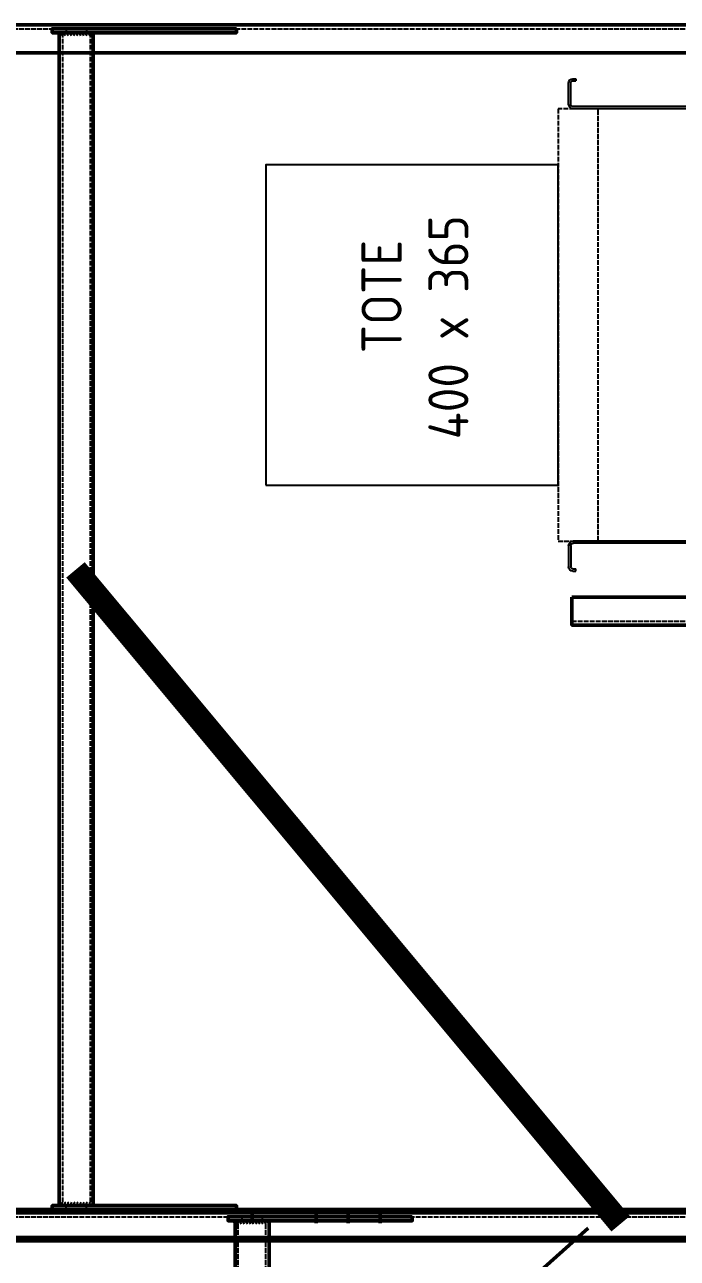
# Model space of a CAD drawing. Header units: millimetres. Extents: x 0 to 461941, y -159644 to 4828.
# Drawn here: x 400040 to 400855, y -39181 to -37640 of the extents above; entities that cross this region are included whole.
import ezdxf

# ---------------------------------------------------------------- set-up
doc = ezdxf.new("R2010")
doc.units = ezdxf.units.MM
for name, pattern in [('Xref Conv Decant Empty Tote$0$AM_ISO02W050', [7.5, 6, -1.5]), ('Xref Conv Decant In$0$AM_ISO02W050', [7.5, 6, -1.5]), ('Xref Conv Decant In$0$AM_ISO08W050', [18, 12, -1.5, 3, -1.5]), ('Xref Conv Decant In$0$AM_ISO08W050x2', [9, 6, -0.75, 1.5, -0.75]), ('Xref Conv Decant Product Tote$0$AM_ISO02W050', [7.5, 6, -1.5])]:
    doc.linetypes.add(name, pattern=pattern)
for name, color, linetype in [('AM_BOR', 4, 'Continuous'), ('Xref Conv Decant Empty Tote$0$Conv - Empty Tote', 35, 'Continuous'), ('Xref Conv Decant Empty Tote$0$Tote', 7, 'Continuous'), ('Xref Conv Decant In$0$WELD', 2, 'Continuous'), ('Xref Conv Decant Product Tote$0$WELD', 2, 'Continuous')]:
    doc.layers.add(name, color=color, linetype=linetype)
for name, color, linetype, lineweight in [('Xref Conv Decant Empty Tote$0$Hidden', 9, 'Xref Conv Decant Empty Tote$0$AM_ISO02W050', 25), ('Xref Conv Decant In$0$Center', 7, 'Xref Conv Decant In$0$AM_ISO08W050', 50), ('Xref Conv Decant In$0$Conv Decant In Out', 5, 'Continuous', 50), ('Xref Conv Decant In$0$Hidden', 9, 'Xref Conv Decant In$0$AM_ISO02W050', 25), ('Xref Conv Decant Product Tote$0$Conv- Product decant', 3, 'Continuous', 50), ('Xref Conv Decant Product Tote$0$Hidden', 9, 'Xref Conv Decant Product Tote$0$AM_ISO02W050', 25)]:
    doc.layers.add(name, color=color, linetype=linetype, lineweight=lineweight)
doc.styles.add('Xref Conv Decant Empty Tote$0$STANDARD', font='ISOCP.SHX')

# ---------------------------------------------------------------- blocks, each defined once
blk = doc.blocks.new('*U162')
for p, q in [((-21.825, 158.0666), (-21.825, 154.6052)), ((-21.825, 154.6052), (-19.165, 154.6052)), ((-19.165, 158.0666), (-19.165, 154.6052)), ((9.84, 163.4952), (-16.3964, 163.4952)), ((9.84, 160.8352), (-16.3964, 160.8352)), ((13.015, 7.4225), (13.015, 157.6602)), ((15.675, 7.4225), (15.675, 157.6602)), ((555.675, 7.4225), (555.675, 157.6602)), ((558.335, 7.4225), (558.335, 157.6602)), ((561.51, 163.4952), (587.7464, 163.4952)), ((561.51, 160.8352), (587.7464, 160.8352)), ((590.515, 158.0666), (590.515, 154.6052)), ((593.175, 154.6052), (590.515, 154.6052)), ((593.175, 158.0666), (593.175, 154.6052)), ((-21.825, 8.89), (-21.825, 5.4286)), ((-21.825, 8.89), (-19.165, 8.89)), ((-19.165, 8.89), (-19.165, 5.4286)), ((-16.3964, 2.66), (8.2525, 2.66)), ((-16.3964, 0), (8.2525, 0)), ((587.7464, 2.66), (563.0975, 2.66)), ((587.7464, 0), (563.0975, 0)), ((590.515, 8.89), (590.515, 5.4286)), ((593.175, 8.89), (590.515, 8.89)), ((593.175, 8.89), (593.175, 5.4286))]:
    blk.add_line(p, q)
for centre, radius, start, end in [((-16.3964, 158.0666), 5.4286, 90, 180), ((-16.3964, 158.0666), 2.7686, 90, 180), ((9.84, 157.6602), 5.835, 0, 90), ((9.84, 157.6602), 3.175, 0, 90), ((561.51, 157.6602), 5.835, 90, 180), ((561.51, 157.6602), 3.175, 90, 180), ((587.7464, 158.0666), 5.4286, 0, 90), ((587.7464, 158.0666), 2.7686, 0, 90), ((-16.3964, 5.4286), 5.4286, 180, 270), ((-16.3964, 5.4286), 2.7686, 180, 270), ((8.2525, 7.4225), 4.7625, 270, 0), ((8.2525, 7.4225), 7.4225, 270, 0), ((563.0975, 7.4225), 7.4225, 180, 270), ((563.0975, 7.4225), 4.7625, 180, 270), ((587.7464, 5.4286), 2.7686, 270, 0), ((587.7464, 5.4286), 5.4286, 270, 0)]:
    blk.add_arc(centre, radius, start, end)
at = {"layer": 'Xref Conv Decant Empty Tote$0$Hidden'}
blk.add_lwpolyline([(15.675, 176.4952), (555.675, 176.4952), (555.675, 126.4952), (15.675, 126.4952)], close=True, dxfattribs=at)
blk = doc.blocks.new('Xref Conv Decant Empty Tote')
at = {"layer": 'Xref Conv Decant Empty Tote$0$Tote'}
blk.add_lwpolyline([(400341.6, -38215.1), (400706.6, -38215.1), (400706.6, -37815.1), (400341.6, -37815.1)], close=True, dxfattribs=at)
at = {"layer": 'Xref Conv Decant Empty Tote$0$Conv - Empty Tote', "xscale": -1, "rotation": 90}
blk.add_blockref('*U162', (400883.1, -37729.4), dxfattribs=at)
at = {"layer": 'Xref Conv Decant Empty Tote$0$Tote', "insert": (400461.1, -38158), "char_height": 50, "attachment_point": 1, "rotation": 90, "style": 'Xref Conv Decant Empty Tote$0$STANDARD'}
blk.add_mtext_dynamic_manual_height_columns('\\pi107.5;TOTE\\P\\pi0;400 x 365', width=355.005, gutter_width=12.5, heights=[0], dxfattribs=at)
blk = doc.blocks.new('Xref Conv Decant Product Tote$0$STAND WMNT - SV 2400lg')
blk.add_lwpolyline([(-17.5, 2405), (17.5, 2405), (17.5, 5), (-17.5, 5)], close=True)
at = {"layer": 'Xref Conv Decant Product Tote$0$Hidden'}
blk.add_line((12.5, 2405), (12.5, 5), dxfattribs=at)
blk = doc.blocks.new('Xref Conv Decant Product Tote$0$BASE PLATE - SV')
blk.add_lwpolyline([(-8, 27.5), (0, 27.5), (0, -27.5), (-8, -27.5)], close=True)
at = {"layer": 'Xref Conv Decant Product Tote$0$Hidden'}
for p, q in [((-8, 12.5), (0, 12.5)), ((-8, -12.5), (0, -12.5))]:
    blk.add_line(p, q, dxfattribs=at)
blk = doc.blocks.new('*U372', base_point=(7775.5, 1.6))
at = {"color": 0, "linetype": 'ByBlock', "lineweight": -2}
for centre in [(7747.5, 2.5), (7751.9, 2.5), (7756.3, 2.5), (7760.6, 2.5), (7765, 2.5), (7769.4, 2.5), (7773.8, 2.5), (7778.1, 2.5), (7782.5, 2.5)]:
    blk.add_arc(centre, 3.13, 126.9429, 233.0571, dxfattribs=at)
blk = doc.blocks.new('Xref Conv Decant Product Tote$0$STAND WMNT - SV 1200lg')
blk.add_lwpolyline([(-1208, 17.5), (-1208, -17.5), (-8, -17.5), (-8, 17.5)], close=True)
blk.add_solid([(-8, -17.5), (-8, -22.5), (-13, -17.5)])
at = {"layer": 'Xref Conv Decant Product Tote$0$Hidden'}
blk.add_line((-1208, -12.5), (-8, -12.5), dxfattribs=at)
at = {"linetype": 'Continuous', "xscale": -1, "rotation": 90}
blk.add_blockref('*U372', (-9.6, -12.4), dxfattribs=at)
at = {"xscale": -1}
blk.add_blockref('Xref Conv Decant Product Tote$0$BASE PLATE - SV', (-8, 0), dxfattribs=at)
blk = doc.blocks.new('Xref Conv Decant Product Tote$0$END PLATE - SV')
blk.add_lwpolyline([(-5, -200), (0, -200), (0, 30), (-5, 30)], close=True)
at = {"layer": 'Xref Conv Decant Product Tote$0$Hidden'}
for p, q in [((-5, 12.7), (0, 12.7)), ((-5, -12.7), (0, -12.7))]:
    blk.add_line(p, q, dxfattribs=at)
blk = doc.blocks.new('*U375', base_point=(692.8, 302.9))
at = {"color": 0, "linetype": 'ByBlock', "lineweight": -2}
for centre in [(695.1, 338.5), (695.1, 334.7), (695.1, 330.8), (695.1, 327), (695.1, 323.1), (695.1, 319.2), (695.1, 315.4), (695.1, 311.5), (695.1, 307.7), (695.1, 303.8), (695.1, 300), (695.1, 296.1)]:
    blk.add_arc(centre, 2.5, 36.9429, 143.0571, dxfattribs=at)
blk = doc.blocks.new('Xref Conv Decant Product Tote$0$A$C6C912E73')
blk.add_lwpolyline([(8.8, 1470), (8.8, 5), (51.2, 5), (51.2, 1470)], close=True)
at = {"layer": 'Xref Conv Decant Product Tote$0$Hidden'}
for p, q in [((12.8, 1470), (12.8, 5)), ((47.2, 1470), (47.2, 5))]:
    blk.add_line(p, q, dxfattribs=at)
at = {"layer": 'Xref Conv Decant Product Tote$0$WELD'}
for points in [[(8.8, 1470), (8.8, 1466), (4.8, 1470)], [(51.2, 1470), (51.2, 1466), (55.2, 1470)], [(8.8, 5), (8.8, 9), (4.8, 5)], [(51.2, 5), (51.2, 9), (55.2, 5)]]:
    blk.add_solid(points, dxfattribs=at)
at = {"xscale": -1, "rotation": 90}
blk.add_blockref('Xref Conv Decant Product Tote$0$END PLATE - SV', (30, 1470), dxfattribs=at)
at = {"rotation": 90}
blk.add_blockref('Xref Conv Decant Product Tote$0$END PLATE - SV', (30, 5), dxfattribs=at)
at = {"layer": 'Xref Conv Decant Product Tote$0$WELD', "linetype": 'Continuous', "xscale": -1, "rotation": 90}
blk.add_blockref('*U375', (45.9, 1470.2), dxfattribs=at)
at = {"layer": 'Xref Conv Decant Product Tote$0$WELD', "linetype": 'Continuous', "rotation": 90}
blk.add_blockref('*U375', (45.9, 4.8), dxfattribs=at)
blk = doc.blocks.new('Xref Conv Decant Product Tote')
at = {"const_width": 30}
blk.add_lwpolyline([(400103.8, -38321.1), (400784.5, -39137.9)], dxfattribs=at)
at = {"layer": 'Xref Conv Decant Product Tote$0$Conv- Product decant'}
for p, rotation in [((401928.6, -37657.6), 90), ((401928.6, -39137.6), 90.00000000000001)]:
    blk.add_blockref('Xref Conv Decant Product Tote$0$STAND WMNT - SV 2400lg', p, dxfattribs=dict(at, rotation=rotation))
for name, p in [('Xref Conv Decant Product Tote$0$A$C6C912E73', (400074.8, -39120.1)), ('Xref Conv Decant Product Tote$0$STAND WMNT - SV 1200lg', (401931.6, -38372.6))]:
    blk.add_blockref(name, p, dxfattribs=at)
blk = doc.blocks.new('Xref Conv Decant In$0$STAND WMNT - SV 3000lg')
blk.add_lwpolyline([(-17.5, 3005), (17.5, 3005), (17.5, 5), (-17.5, 5)], close=True)
at = {"layer": 'Xref Conv Decant In$0$Hidden'}
blk.add_line((12.5, 3005), (12.5, 5), dxfattribs=at)
blk = doc.blocks.new('Xref Conv Decant In$0$END PLATE - SV')
blk.add_lwpolyline([(-5, -200), (0, -200), (0, 30), (-5, 30)], close=True)
at = {"layer": 'Xref Conv Decant In$0$Center', "linetype": 'Xref Conv Decant In$0$AM_ISO08W050x2', "lineweight": 50}
for p, q in [((-8, 0), (3, 0)), ((-8, -80), (3, -80)), ((-8, -120), (3, -120)), ((-8, -160), (3, -160))]:
    blk.add_line(p, q, dxfattribs=at)
at = {"layer": 'Xref Conv Decant In$0$Hidden'}
for p, q in [((-5, 12.7), (0, 12.7)), ((-5, -12.7), (0, -12.7))]:
    blk.add_line(p, q, dxfattribs=at)
blk = doc.blocks.new('*U476', base_point=(692.8, 302.9))
at = {"color": 0, "linetype": 'ByBlock', "lineweight": -2}
for centre in [(695.1, 338.5), (695.1, 334.7), (695.1, 330.8), (695.1, 327), (695.1, 323.1), (695.1, 319.2), (695.1, 315.4), (695.1, 311.5), (695.1, 307.7), (695.1, 303.8), (695.1, 300), (695.1, 296.1)]:
    blk.add_arc(centre, 2.5, 36.9429, 143.0571, dxfattribs=at)
blk = doc.blocks.new('Xref Conv Decant In$0$CROSS MEMBER - SV')
blk.add_lwpolyline([(5, 21.2), (735, 21.2), (735, -21.2), (5, -21.2)], close=True)
at = {"layer": 'Xref Conv Decant In$0$Hidden'}
for p, q in [((5, 17.2), (735, 17.2)), ((5, -17.2), (735, -17.2))]:
    blk.add_line(p, q, dxfattribs=at)
at = {"layer": 'Xref Conv Decant In$0$WELD'}
for points in [[(5, 21.2), (9, 21.2), (5, 25.2)], [(735, 21.2), (731, 21.2), (735, 25.2)], [(5, -21.2), (9, -21.2), (5, -25.2)], [(735, -21.2), (731, -21.2), (735, -25.2)]]:
    blk.add_solid(points, dxfattribs=at)
blk.add_blockref('Xref Conv Decant In$0$END PLATE - SV', (5, 0))
at = {"xscale": -1}
blk.add_blockref('Xref Conv Decant In$0$END PLATE - SV', (735, 0), dxfattribs=at)
at = {"layer": 'Xref Conv Decant In$0$WELD', "linetype": 'Continuous'}
blk.add_blockref('*U476', (4.8, -15.9), dxfattribs=at)
at = {"layer": 'Xref Conv Decant In$0$WELD', "linetype": 'Continuous', "xscale": -1}
blk.add_blockref('*U476', (735.2, -15.9), dxfattribs=at)
blk = doc.blocks.new('Xref Conv Decant In')
at = {"layer": 'Xref Conv Decant In$0$Conv Decant In Out'}
blk.add_line((400345.5, -39499.1), (400744.2, -39143.4), dxfattribs=at)
at = {"layer": 'Xref Conv Decant In$0$Conv Decant In Out', "rotation": 90}
for name, p in [('Xref Conv Decant In$0$STAND WMNT - SV 3000lg', (401928.6, -39141.6)), ('Xref Conv Decant In$0$CROSS MEMBER - SV', (400324.3, -39869.1))]:
    blk.add_blockref(name, p, dxfattribs=at)

msp = doc.modelspace()

# ---------------------------------------------------------------- block references
for name in ['Xref Conv Decant Empty Tote', 'Xref Conv Decant Product Tote']:
    msp.add_blockref(name, (0, 0))
at = {"layer": 'AM_BOR'}
for name in ['Xref Conv Decant Product Tote', 'Xref Conv Decant In']:
    msp.add_blockref(name, (0, 0), dxfattribs=at)

doc.saveas('drawing.dxf')
